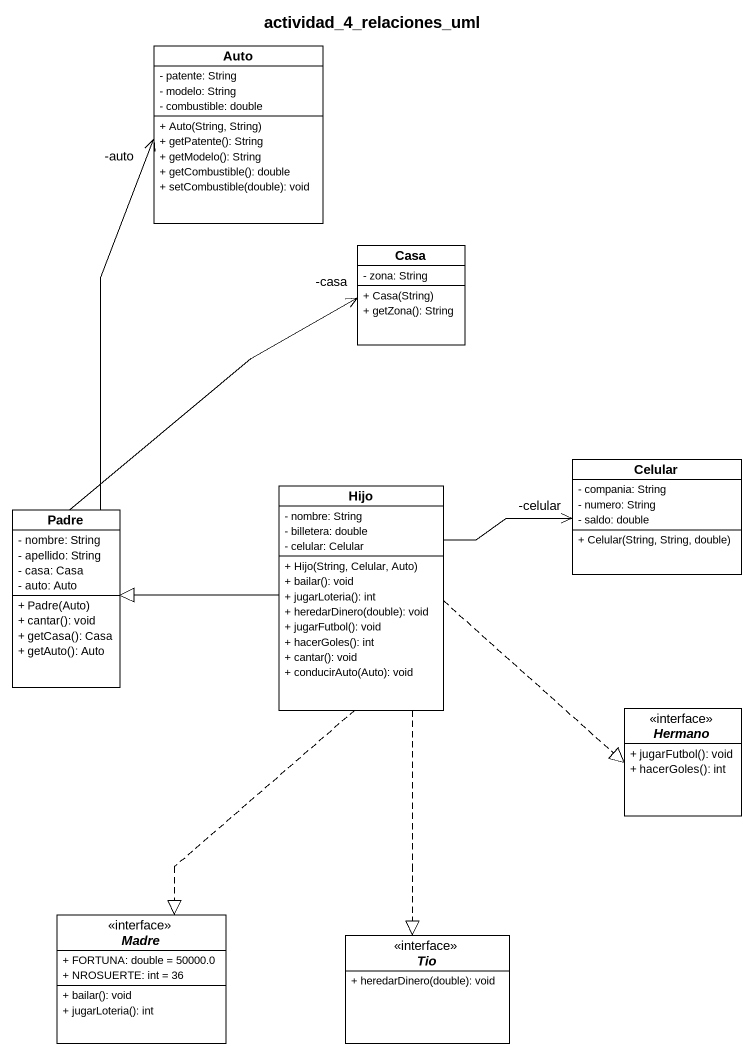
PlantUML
@startuml
title actividad_4_relaciones_uml
hide circle
hide empty members
skinparam classAttributeIconSize 0
class Auto {
  - patente: String
  - modelo: String
  - combustible: double
  + Auto(String, String)
  + getPatente(): String
  + getModelo(): String
  + getCombustible(): double
  + setCombustible(double): void
}
class Casa {
  - zona: String
  + Casa(String)
  + getZona(): String
}
class Celular {
  - compania: String
  - numero: String
  - saldo: double
  + Celular(String, String, double)
}
class Padre {
  - nombre: String
  - apellido: String
  - casa: Casa
  - auto: Auto
  + Padre(Auto)
  + cantar(): void
  + getCasa(): Casa
  + getAuto(): Auto
}
class Hijo {
  - nombre: String
  - billetera: double
  - celular: Celular
  + Hijo(String, Celular, Auto)
  + bailar(): void
  + jugarLoteria(): int
  + heredarDinero(double): void
  + jugarFutbol(): void
  + hacerGoles(): int
  + cantar(): void
  + conducirAuto(Auto): void
}
interface Hermano <<interface>> {
  + jugarFutbol(): void
  + hacerGoles(): int
}
interface Madre <<interface>> {
  + FORTUNA: double = 50000.0
  + NROSUERTE: int = 36
  + bailar(): void
  + jugarLoteria(): int
}
interface Tio <<interface>> {
  + heredarDinero(double): void
}
Padre -up-> "-auto" Auto
Padre -up-> "-casa" Casa
Hijo -right-> "-celular" Celular
Hijo -left-|> Padre
Hijo .right.|> Hermano
Hijo ..|> Madre
Hijo ..|> Tio
@enduml
